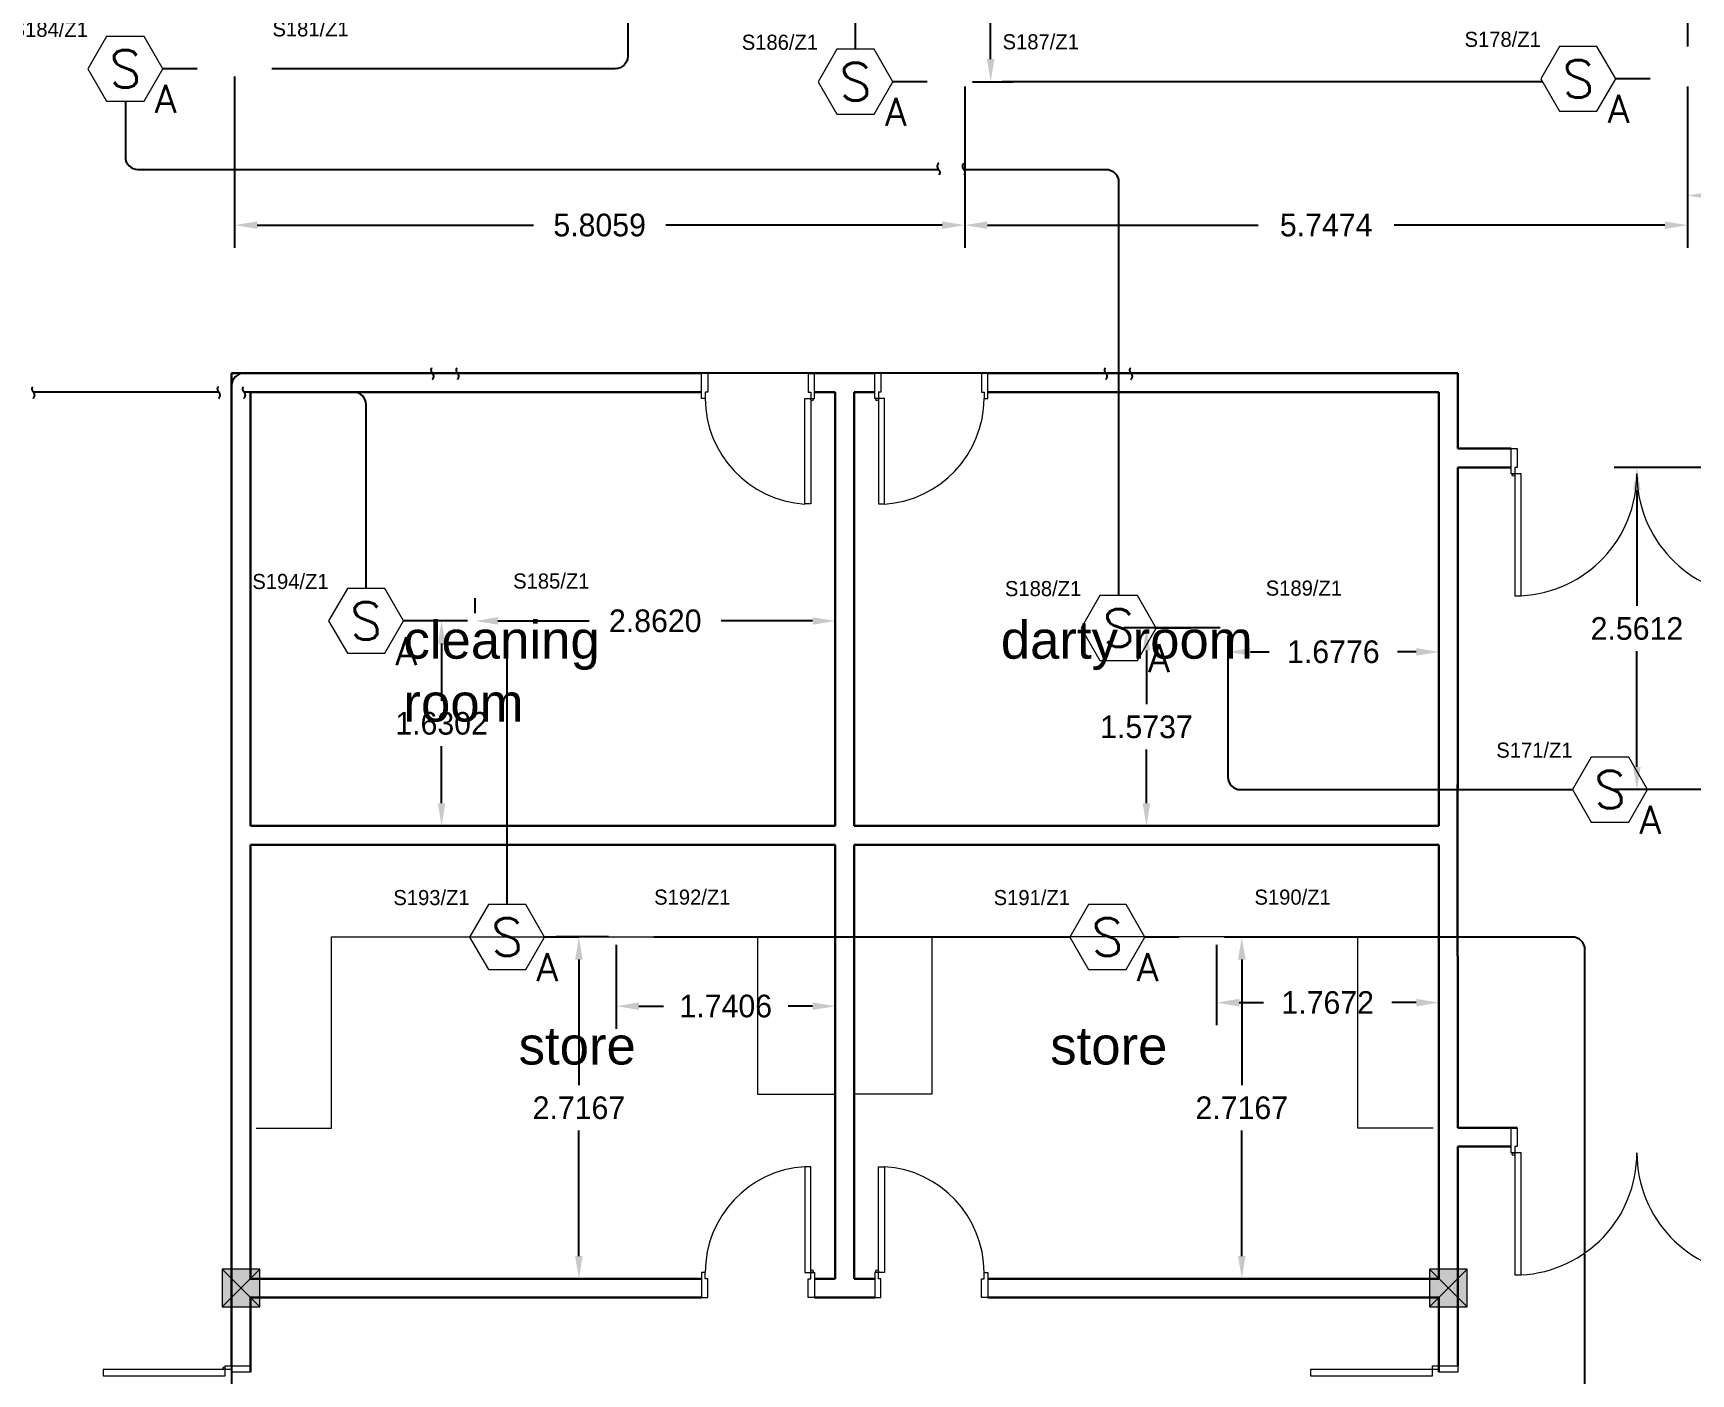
# Model space of a CAD drawing. Extents: x -3404 to 3497, y 0 to 399.
# Drawn here: x 15.75 to 28.93, y 357.52 to 368.18 of the extents above; entities that cross this region are included whole.
import ezdxf
from ezdxf import colors
from ezdxf.entities.mleader import LeaderData, LeaderLine
from ezdxf.enums import TextEntityAlignment as Align
from ezdxf.math import Vec2, Vec3

# ---------------------------------------------------------------- set-up
doc = ezdxf.new("R2010")
doc.units = 0
doc.header["$LTSCALE"] = 0.15
doc.linetypes.add('HIDDEN', pattern=[0.375, 0.25, -0.125])
doc.layers.get('0').update_dxf_attribs({"color": 252})
doc.layers.get('Defpoints').update_dxf_attribs({"color": 252})
for name, color, linetype in [('0 ARCH', 252, 'Continuous'), ('0 DD', 252, 'Continuous'), ('0 fire alarm', 252, 'Continuous'), ('0 public aadress', 252, 'Continuous'), ('00-BT-FAS-TEXT', 2, 'Continuous'), ('AUTOINCR', 7, 'Continuous'), ('d1', 252, 'Continuous'), ('FIRE_LOOP', 7, 'Continuous'), ('WIRING', 4, 'Continuous')]:
    doc.layers.add(name, color=color, linetype=linetype)
for name, color, linetype, lineweight in [('anal', 252, 'Continuous', 20), ('DOOR', 252, 'Continuous', 20), ('sofa', 252, 'Continuous', 9), ('T-FIRE-B', 4, 'Continuous', 0), ('T-TEXT', 2, 'Continuous', 0), ('wall', 252, 'Continuous', 30)]:
    doc.layers.add(name, color=color, linetype=linetype, lineweight=lineweight)
doc.styles.add('ROMANS', font='ROMANS.shx', dxfattribs={"width": 0.8})
doc.dimstyles.get("Standard").update_dxf_attribs({"dimtxt": 0.18, "dimasz": 0.18, "dimexe": 0.18, "dimexo": 0.0625, "dimgap": 0.09, "dimtad": 0, "dimtih": 1, "dimtoh": 1, "dimdec": 4, "dimzin": 0, "dimdsep": 46, "dimtxsty": 'Standard', "dimcen": 0.09, "dimadec": 0, "dimazin": 0, "dimtfac": 1, "dimtdec": 4, "dimtofl": 0, "dimtmove": 0, "dimatfit": 3, "dimfxl": 1, "dimtolj": 1, "dimtzin": 0, "dimarcsym": 0})

# ---------------------------------------------------------------- blocks, each defined once
blk = doc.blocks.new('ARCH')
at = {"layer": 'anal'}
for points in [[(17.55, 358.35), (17.25, 358.35), (17.25, 358.05), (17.55, 358.05)], [(27.15, 358.35), (26.85, 358.35), (26.85, 358.05), (27.15, 358.05)]]:
    blk.add_hatch(color=256, dxfattribs=at).paths.add_polyline_path(points)
for p, q in [((17.25, 358.35), (17.55, 358.05)), ((17.55, 358.35), (17.25, 358.05)), ((17.55, 358.35), (17.25, 358.35)), ((17.25, 358.35), (17.25, 358.05)), ((17.55, 358.05), (17.55, 358.35)), ((26.85, 358.35), (27.15, 358.05)), ((27.15, 358.35), (26.85, 358.05)), ((27.15, 358.35), (26.85, 358.35)), ((26.85, 358.35), (26.85, 358.05)), ((27.15, 358.05), (27.15, 358.35)), ((17.25, 358.05), (17.55, 358.05)), ((26.85, 358.05), (27.15, 358.05))]:
    blk.add_line(p, q, dxfattribs=at)
at = {"layer": 'DOOR'}
for points in [[(21.091, 365.275), (21.061, 365.275), (21.061, 365.475), (21.111, 365.475), (21.111, 365.325), (21.091, 365.325)], [(21.931, 365.275), (21.961, 365.275), (21.961, 365.475), (21.911, 365.475), (21.911, 365.325), (21.931, 365.325)], [(22.469, 365.275), (22.439, 365.275), (22.439, 365.475), (22.489, 365.475), (22.489, 365.325), (22.469, 365.325)], [(23.309, 365.275), (23.339, 365.275), (23.339, 365.475), (23.289, 365.475), (23.289, 365.325), (23.309, 365.325)], [(21.931, 365.275), (21.931, 364.435), (21.883, 364.435), (21.883, 365.275)], [(22.469, 365.275), (22.469, 364.435), (22.517, 364.435), (22.517, 365.275)], [(27.529, 364.675), (27.499, 364.675), (27.499, 364.875), (27.549, 364.875), (27.549, 364.725), (27.529, 364.725)], [(27.529, 364.675), (27.529, 363.705), (27.579, 363.705), (27.579, 364.675)], [(27.529, 359.275), (27.499, 359.275), (27.499, 359.475), (27.549, 359.475), (27.549, 359.325), (27.529, 359.325)], [(27.529, 359.275), (27.529, 358.305), (27.579, 358.305), (27.579, 359.275)], [(21.931, 358.325), (21.931, 359.165), (21.883, 359.165), (21.883, 358.325)], [(22.469, 358.325), (22.469, 359.165), (22.517, 359.165), (22.517, 358.325)], [(21.091, 358.325), (21.061, 358.325), (21.061, 358.125), (21.111, 358.125), (21.111, 358.275), (21.091, 358.275)], [(21.931, 358.325), (21.961, 358.325), (21.961, 358.125), (21.911, 358.125), (21.911, 358.275), (21.931, 358.275)], [(22.469, 358.325), (22.439, 358.325), (22.439, 358.125), (22.489, 358.125), (22.489, 358.275), (22.469, 358.275)], [(23.309, 358.325), (23.339, 358.325), (23.339, 358.125), (23.289, 358.125), (23.289, 358.275), (23.309, 358.275)], [(17.275, 357.553), (16.305, 357.553), (16.305, 357.503), (17.275, 357.503)], [(17.275, 357.553), (17.275, 357.583), (17.475, 357.583), (17.475, 357.533), (17.325, 357.533), (17.325, 357.553)], [(26.875, 357.553), (25.905, 357.553), (25.905, 357.503), (26.875, 357.503)], [(26.875, 357.553), (26.875, 357.583), (27.075, 357.583), (27.075, 357.533), (26.925, 357.533), (26.925, 357.553)]]:
    blk.add_lwpolyline(points, close=True, dxfattribs=at)
for centre in [(21.941, 365.265), (22.459, 365.265), (27.519, 364.665), (27.519, 359.265), (21.941, 358.335), (22.459, 358.335), (17.265, 357.563)]:
    blk.add_circle(centre, 0.01, dxfattribs=at)
for centre, radius, start, end in [((21.936, 365.278), 0.845, 180.2218, 266.3889), ((22.464, 365.278), 0.845, 273.6111, 359.7782), ((27.529, 364.675), 0.971, 272.9508, 0), ((29.471, 364.675), 0.971, 180, 267.0492), ((27.529, 359.275), 0.971, 272.9508, 0), ((29.471, 359.275), 0.971, 180, 267.0492), ((21.936, 358.322), 0.845, 93.6111, 179.7782), ((22.464, 358.322), 0.845, 0.2218, 86.3889)]:
    blk.add_arc(centre, radius, start, end, dxfattribs=at)
at = {"layer": 'sofa'}
for p, q in [((18.12, 360.992), (21.506, 360.992)), ((18.12, 359.471), (18.12, 360.992)), ((21.506, 360.992), (21.506, 359.743)), ((22.894, 360.992), (22.894, 359.743)), ((26.28, 360.992), (22.894, 360.992)), ((26.28, 359.471), (26.28, 360.992)), ((21.506, 359.743), (22.125, 359.743)), ((22.894, 359.743), (22.275, 359.743)), ((17.52, 359.471), (18.12, 359.471)), ((26.88, 359.471), (26.28, 359.471))]:
    blk.add_line(p, q, dxfattribs=at)
at = {"layer": 'wall'}
for p, q in [((17.325, 365.475), (17.325, 357.583)), ((21.061, 365.475), (17.325, 365.475)), ((22.439, 365.475), (21.911, 365.475)), ((27.075, 365.475), (23.339, 365.475)), ((27.075, 365.475), (27, 365.475)), ((27.075, 365.475), (27.075, 364.875)), ((17.475, 365.325), (17.475, 361.875)), ((21.061, 365.325), (17.475, 365.325)), ((17.475, 365.325), (17.475, 364.275)), ((22.125, 365.325), (21.961, 365.325)), ((22.125, 365.325), (22.125, 361.875)), ((22.275, 365.325), (22.275, 361.875)), ((22.439, 365.325), (22.275, 365.325)), ((22.439, 365.325), (22.275, 365.325)), ((23.925, 365.325), (23.339, 365.325)), ((23.925, 365.325), (23.339, 365.325)), ((26.925, 365.325), (23.339, 365.325)), ((26.925, 365.325), (26.925, 361.875)), ((26.925, 365.325), (26.925, 361.875)), ((27.075, 365.325), (27.075, 364.875)), ((27.499, 364.875), (27.075, 364.875)), ((27.075, 364.725), (27.075, 363.075)), ((27.075, 364.725), (27.075, 362.175)), ((27.499, 364.725), (27.075, 364.725)), ((17.475, 364.125), (17.475, 361.875)), ((26.925, 364.125), (26.925, 361.875)), ((27.074, 362.204), (27.075, 359.475)), ((22.125, 361.875), (17.475, 361.875)), ((26.925, 361.875), (22.275, 361.875)), ((22.125, 361.725), (17.475, 361.725)), ((17.475, 361.725), (17.475, 360.675)), ((17.475, 361.725), (17.475, 358.275)), ((22.125, 361.725), (22.125, 358.275)), ((26.925, 361.725), (22.275, 361.725)), ((22.275, 361.725), (22.275, 358.275)), ((26.925, 361.725), (26.925, 360.675)), ((26.925, 361.725), (26.925, 358.275)), ((27.549, 359.475), (27.075, 359.475)), ((27.499, 359.325), (27.075, 359.325)), ((27.075, 359.325), (27.075, 358.275)), ((21.061, 358.275), (17.475, 358.275)), ((22.125, 358.275), (21.961, 358.275)), ((22.439, 358.275), (22.275, 358.275)), ((23.925, 358.275), (23.339, 358.275)), ((26.925, 358.275), (23.911, 358.275)), ((27.075, 358.282), (27.075, 357.583)), ((27.075, 358.282), (27.075, 357.583)), ((21.061, 358.125), (17.475, 358.125)), ((17.475, 358.125), (17.475, 357.533)), ((22.439, 358.125), (21.961, 358.125)), ((23.925, 358.125), (23.339, 358.125)), ((26.925, 358.125), (23.917, 358.125)), ((26.925, 358.125), (26.925, 357.533)), ((26.925, 358.125), (26.925, 357.533))]:
    blk.add_line(p, q, dxfattribs=at)
at = {"layer": 'd1', "char_height": 0.3, "width": 2.4256, "attachment_point": 1}
for s, insert in [('{\\fArial|b0|i0|c0|p34;cleaning room}', (18.692, 363.505)), ('{\\fArial|b0|i0|c0|p34;darty room}', (23.442, 363.505)), ('{\\fArial|b0|i0|c0|p34;store}', (19.608, 360.278)), ('{\\fArial|b0|i0|c0|p34;store}', (23.835, 360.278))]:
    blk.add_mtext(s, dxfattribs=dict(at, insert=insert))
blk = doc.blocks.new('dressable smoke detectore above false ceiling')
blk.add_lwpolyline([(200, 0), (100, 173.2), (-100, 173.2), (-200, 0), (-100, -173.2), (100, -173.2)], close=True)
at = {"layer": 'T-TEXT', "style": 'ROMANS'}
blk.add_attdef('S', text='', height=200, dxfattribs=at).set_placement((0, 0, 0), align=Align.MIDDLE)
blk.add_attdef('A', text='', height=150, dxfattribs=at).set_placement((214.9, -161.3), align=Align.MIDDLE_CENTER)
blk = doc.blocks.new('endtick', base_point=(-3267.27, -69559.4))
at = {"layer": 'WIRING', "color": 2, "linetype": 'HIDDEN'}
blk.add_spline([(-3267.27, -69509.4), (-3276.985, -69534.4), (-3267.27, -69559.4), (-3256.425, -69584.4), (-3267.27, -69609.4)], degree=3, dxfattribs=at)
blk = doc.blocks.new('*D253')
at = {"layer": '0 DD', "color": 0, "lineweight": -2, "transparency": 16777216}
for p, q in [((28.902, 367.754), (28.902, 366.708)), ((35.2, 367.731), (35.2, 366.708)), ((29.082, 366.888), (31.511, 366.888)), ((35.02, 366.888), (32.591, 366.888))]:
    blk.add_line(p, q, dxfattribs=at)
at = {"layer": '0 DD', "color": 0, "transparency": 16777216}
for points in [[(29.082, 366.918), (29.082, 366.858), (28.902, 366.888)], [(35.02, 366.918), (35.02, 366.858), (35.2, 366.888)]]:
    blk.add_solid(points, dxfattribs=at)
at = {"layer": 'Defpoints', "color": 0, "transparency": 16777216}
for p in [(28.902, 367.816), (35.2, 367.794), (28.902, 366.888)]:
    blk.add_point(p, dxfattribs=at)
at = {"layer": '0 DD', "color": 0, "transparency": 16777216, "insert": (32.051, 366.888), "char_height": 0.18, "attachment_point": 5}
blk.add_mtext('\\A1;6.2973', dxfattribs=at)
blk = doc.blocks.new('*D254')
at = {"layer": '0 DD', "color": 0, "lineweight": -2, "transparency": 16777216}
for p, q in [((23.155, 367.754), (23.155, 366.472)), ((28.902, 367.754), (28.902, 366.472)), ((23.335, 366.652), (25.489, 366.652)), ((28.722, 366.652), (26.569, 366.652))]:
    blk.add_line(p, q, dxfattribs=at)
at = {"layer": '0 DD', "color": 0, "transparency": 16777216}
for points in [[(23.335, 366.682), (23.335, 366.622), (23.155, 366.652)], [(28.722, 366.682), (28.722, 366.622), (28.902, 366.652)]]:
    blk.add_solid(points, dxfattribs=at)
at = {"layer": 'Defpoints', "color": 0, "transparency": 16777216}
for p in [(23.155, 367.816), (28.902, 367.816), (23.155, 366.652)]:
    blk.add_point(p, dxfattribs=at)
at = {"layer": '0 DD', "color": 0, "transparency": 16777216, "insert": (26.029, 366.652), "char_height": 0.18, "attachment_point": 5}
blk.add_mtext('\\A1;5.7474', dxfattribs=at)
blk = doc.blocks.new('*D255')
at = {"layer": '0 DD', "color": 0, "lineweight": -2, "transparency": 16777216}
for p, q in [((17.349, 367.833), (17.349, 366.472)), ((23.155, 367.731), (23.155, 366.472)), ((17.529, 366.652), (19.727, 366.652)), ((22.975, 366.652), (20.777, 366.652))]:
    blk.add_line(p, q, dxfattribs=at)
at = {"layer": '0 DD', "color": 0, "transparency": 16777216}
for points in [[(17.529, 366.682), (17.529, 366.622), (17.349, 366.652)], [(22.975, 366.682), (22.975, 366.622), (23.155, 366.652)]]:
    blk.add_solid(points, dxfattribs=at)
at = {"layer": 'Defpoints', "color": 0, "transparency": 16777216}
for p in [(17.349, 367.896), (23.155, 367.793), (17.349, 366.652)]:
    blk.add_point(p, dxfattribs=at)
at = {"layer": '0 DD', "color": 0, "transparency": 16777216, "insert": (20.252, 366.652), "char_height": 0.18, "attachment_point": 5}
blk.add_mtext('\\A1;5.8059', dxfattribs=at)
blk = doc.blocks.new('*D257')
at = {"layer": '0 DD', "color": 0, "lineweight": -2, "transparency": 16777216}
for p, q in [((22.861, 370.125), (23.541, 370.125)), ((23.361, 369.945), (23.361, 369.139)), ((23.361, 367.973), (23.361, 368.779)), ((23.217, 367.793), (23.541, 367.793))]:
    blk.add_line(p, q, dxfattribs=at)
at = {"layer": '0 DD', "color": 0, "transparency": 16777216}
for points in [[(23.331, 369.945), (23.391, 369.945), (23.361, 370.125)], [(23.331, 367.973), (23.391, 367.973), (23.361, 367.793)]]:
    blk.add_solid(points, dxfattribs=at)
at = {"layer": 'Defpoints', "color": 0, "transparency": 16777216}
for p in [(22.799, 370.125), (23.155, 367.793), (23.361, 367.793)]:
    blk.add_point(p, dxfattribs=at)
at = {"layer": '0 DD', "color": 0, "transparency": 16777216, "insert": (23.361, 368.959), "char_height": 0.18, "attachment_point": 5}
blk.add_mtext('\\A1;2.3320', dxfattribs=at)
blk = doc.blocks.new('*D270')
at = {"layer": '0 DD', "color": 0, "lineweight": -2, "transparency": 16777216}
for p, q in [((19.263, 363.568), (19.263, 363.685)), ((22.125, 363.568), (22.125, 363.685)), ((19.443, 363.505), (20.169, 363.505)), ((21.945, 363.505), (21.219, 363.505))]:
    blk.add_line(p, q, dxfattribs=at)
at = {"layer": '0 DD', "color": 0, "transparency": 16777216}
for points in [[(19.443, 363.535), (19.443, 363.475), (19.263, 363.505)], [(21.945, 363.535), (21.945, 363.475), (22.125, 363.505)]]:
    blk.add_solid(points, dxfattribs=at)
at = {"layer": 'Defpoints', "color": 0, "transparency": 16777216}
for p in [(19.263, 363.505), (22.125, 363.505), (22.125, 363.505)]:
    blk.add_point(p, dxfattribs=at)
at = {"layer": '0 DD', "color": 0, "transparency": 16777216, "insert": (20.694, 363.505), "char_height": 0.18, "attachment_point": 5}
blk.add_mtext('\\A1;2.8620', dxfattribs=at)
blk = doc.blocks.new('*D271')
at = {"layer": '0 DD', "color": 0, "lineweight": -2, "transparency": 16777216}
for p, q in [((19.201, 363.505), (18.815, 363.505)), ((18.995, 363.325), (18.995, 362.87)), ((18.995, 362.055), (18.995, 362.51)), ((19.201, 361.875), (18.815, 361.875))]:
    blk.add_line(p, q, dxfattribs=at)
at = {"layer": '0 DD', "color": 0, "transparency": 16777216}
for points in [[(18.965, 363.325), (19.025, 363.325), (18.995, 363.505)], [(18.965, 362.055), (19.025, 362.055), (18.995, 361.875)]]:
    blk.add_solid(points, dxfattribs=at)
at = {"layer": 'Defpoints', "color": 0, "transparency": 16777216}
for p in [(19.263, 363.505), (18.995, 361.875), (19.263, 361.875)]:
    blk.add_point(p, dxfattribs=at)
at = {"layer": '0 DD', "color": 0, "transparency": 16777216, "insert": (18.995, 362.69), "char_height": 0.18, "attachment_point": 5}
blk.add_mtext('\\A1;1.6302', dxfattribs=at)
blk = doc.blocks.new('*D272')
at = {"layer": '0 DD', "color": 0, "lineweight": -2, "transparency": 16777216}
for p, q in [((25.247, 363.386), (25.247, 363.079)), ((26.925, 363.386), (26.925, 363.079)), ((25.427, 363.259), (25.576, 363.259)), ((26.745, 363.259), (26.596, 363.259))]:
    blk.add_line(p, q, dxfattribs=at)
at = {"layer": '0 DD', "color": 0, "transparency": 16777216}
for points in [[(25.427, 363.289), (25.427, 363.229), (25.247, 363.259)], [(26.745, 363.289), (26.745, 363.229), (26.925, 363.259)]]:
    blk.add_solid(points, dxfattribs=at)
at = {"layer": 'Defpoints', "color": 0, "transparency": 16777216}
for p in [(25.247, 363.449), (26.925, 363.449), (26.925, 363.259)]:
    blk.add_point(p, dxfattribs=at)
at = {"layer": '0 DD', "color": 0, "transparency": 16777216, "insert": (26.086, 363.259), "char_height": 0.18, "attachment_point": 5}
blk.add_mtext('\\A1;1.6776', dxfattribs=at)
blk = doc.blocks.new('*D273')
at = {"layer": '0 DD', "color": 0, "lineweight": -2, "transparency": 16777216}
for p, q in [((25.185, 363.449), (24.42, 363.449)), ((24.6, 363.269), (24.6, 362.842)), ((24.6, 362.055), (24.6, 362.482)), ((25.185, 361.875), (24.42, 361.875))]:
    blk.add_line(p, q, dxfattribs=at)
at = {"layer": '0 DD', "color": 0, "transparency": 16777216}
for points in [[(24.57, 363.269), (24.63, 363.269), (24.6, 363.449)], [(24.57, 362.055), (24.63, 362.055), (24.6, 361.875)]]:
    blk.add_solid(points, dxfattribs=at)
at = {"layer": 'Defpoints', "color": 0, "transparency": 16777216}
for p in [(25.247, 363.449), (24.6, 361.875), (25.247, 361.875)]:
    blk.add_point(p, dxfattribs=at)
at = {"layer": '0 DD', "color": 0, "transparency": 16777216, "insert": (24.6, 362.662), "char_height": 0.18, "attachment_point": 5}
blk.add_mtext('\\A1;1.5737', dxfattribs=at)
blk = doc.blocks.new('*D274')
at = {"layer": '0 DD', "color": 0, "lineweight": -2, "transparency": 16777216}
for p, q in [((25.22, 360.992), (25.538, 360.992)), ((25.358, 360.812), (25.358, 359.813)), ((25.358, 358.455), (25.358, 359.453)), ((25.22, 358.275), (25.538, 358.275))]:
    blk.add_line(p, q, dxfattribs=at)
at = {"layer": '0 DD', "color": 0, "transparency": 16777216}
for points in [[(25.328, 360.812), (25.388, 360.812), (25.358, 360.992)], [(25.328, 358.455), (25.388, 358.455), (25.358, 358.275)]]:
    blk.add_solid(points, dxfattribs=at)
at = {"layer": 'Defpoints', "color": 0, "transparency": 16777216}
for p in [(25.158, 360.992), (25.158, 358.275), (25.358, 358.275)]:
    blk.add_point(p, dxfattribs=at)
at = {"layer": '0 DD', "color": 0, "transparency": 16777216, "insert": (25.358, 359.633), "char_height": 0.18, "attachment_point": 5}
blk.add_mtext('\\A1;2.7167', dxfattribs=at)
blk = doc.blocks.new('*D275')
at = {"layer": '0 DD', "color": 0, "lineweight": -2, "transparency": 16777216}
for p, q in [((25.158, 360.929), (25.158, 360.29)), ((26.925, 360.929), (26.925, 360.29)), ((25.338, 360.47), (25.531, 360.47)), ((26.745, 360.47), (26.551, 360.47))]:
    blk.add_line(p, q, dxfattribs=at)
at = {"layer": '0 DD', "color": 0, "transparency": 16777216}
for points in [[(25.338, 360.5), (25.338, 360.44), (25.158, 360.47)], [(26.745, 360.5), (26.745, 360.44), (26.925, 360.47)]]:
    blk.add_solid(points, dxfattribs=at)
at = {"layer": 'Defpoints', "color": 0, "transparency": 16777216}
for p in [(25.158, 360.992), (26.925, 360.992), (26.925, 360.47)]:
    blk.add_point(p, dxfattribs=at)
at = {"layer": '0 DD', "color": 0, "transparency": 16777216, "insert": (26.041, 360.47), "char_height": 0.18, "attachment_point": 5}
blk.add_mtext('\\A1;1.7672', dxfattribs=at)
blk = doc.blocks.new('*D276')
at = {"layer": '0 DD', "color": 0, "lineweight": -2, "transparency": 16777216}
for p, q in [((20.384, 360.929), (20.384, 360.262)), ((22.125, 360.929), (22.125, 360.262)), ((20.564, 360.442), (20.76, 360.442)), ((21.945, 360.442), (21.75, 360.442))]:
    blk.add_line(p, q, dxfattribs=at)
at = {"layer": '0 DD', "color": 0, "transparency": 16777216}
for points in [[(20.564, 360.472), (20.564, 360.412), (20.384, 360.442)], [(21.945, 360.472), (21.945, 360.412), (22.125, 360.442)]]:
    blk.add_solid(points, dxfattribs=at)
at = {"layer": 'Defpoints', "color": 0, "transparency": 16777216}
for p in [(20.384, 360.992), (22.125, 360.992), (22.125, 360.442)]:
    blk.add_point(p, dxfattribs=at)
at = {"layer": '0 DD', "color": 0, "transparency": 16777216, "insert": (21.255, 360.442), "char_height": 0.18, "attachment_point": 5}
blk.add_mtext('\\A1;1.7406', dxfattribs=at)
blk = doc.blocks.new('*D277')
at = {"layer": '0 DD', "color": 0, "lineweight": -2, "transparency": 16777216}
for p, q in [((20.322, 360.992), (19.907, 360.992)), ((20.087, 360.812), (20.087, 359.813)), ((20.087, 358.455), (20.087, 359.453)), ((20.322, 358.275), (19.907, 358.275))]:
    blk.add_line(p, q, dxfattribs=at)
at = {"layer": '0 DD', "color": 0, "transparency": 16777216}
for points in [[(20.057, 360.812), (20.117, 360.812), (20.087, 360.992)], [(20.057, 358.455), (20.117, 358.455), (20.087, 358.275)]]:
    blk.add_solid(points, dxfattribs=at)
at = {"layer": 'Defpoints', "color": 0, "transparency": 16777216}
for p in [(20.384, 360.992), (20.087, 358.275), (20.384, 358.275)]:
    blk.add_point(p, dxfattribs=at)
at = {"layer": '0 DD', "color": 0, "transparency": 16777216, "insert": (20.087, 359.633), "char_height": 0.18, "attachment_point": 5}
blk.add_mtext('\\A1;2.7167', dxfattribs=at)
blk = doc.blocks.new('*D280')
at = {"layer": '0 DD', "color": 0, "lineweight": -2, "transparency": 16777216}
for p, q in [((29.649, 364.725), (28.32, 364.725)), ((28.5, 364.545), (28.5, 363.624)), ((28.5, 362.344), (28.5, 363.264)), ((29.092, 362.164), (28.32, 362.164))]:
    blk.add_line(p, q, dxfattribs=at)
at = {"layer": '0 DD', "color": 0, "transparency": 16777216}
for points in [[(28.47, 364.545), (28.53, 364.545), (28.5, 364.725)], [(28.47, 362.344), (28.53, 362.344), (28.5, 362.164)]]:
    blk.add_solid(points, dxfattribs=at)
at = {"layer": 'Defpoints', "color": 0, "transparency": 16777216}
for p in [(28.5, 364.725), (29.712, 364.725), (29.155, 362.164)]:
    blk.add_point(p, dxfattribs=at)
at = {"layer": '0 DD', "color": 0, "transparency": 16777216, "insert": (28.5, 363.444), "char_height": 0.18, "attachment_point": 5}
blk.add_mtext('\\A1;2.5612', dxfattribs=at)

msp = doc.modelspace()

# ---------------------------------------------------------------- linework, layer by layer
at = {"layer": '0 public aadress', "color": 3}
msp.add_lwpolyline([(18.92343, 365.475), (17.425, 365.475, 0.41421356), (17.325, 365.375), (17.325, 356.89656)], format="xyb", dxfattribs=at)
msp.add_lwpolyline([(24.27875, 365.475), (19.12343, 365.475)], dxfattribs=at)
at = {"layer": 'FIRE_LOOP', "color": 3}
for points in [[(22.77824, 373.5755), (28.80225, 373.5755, -0.41421356), (28.90225, 373.4755), (28.90225, 368.07368)], [(22.28621, 368.05066), (22.28621, 370.025, 0.41421356), (22.18621, 370.125), (20.93358, 370.125)], [(20.47587, 369.72312), (20.47587, 367.99557, -0.41421356), (20.37587, 367.89557), (17.64646, 367.89557)], [(16.48034, 367.63795), (16.48034, 367.19557, 0.41421356), (16.58034, 367.09557), (22.9457, 367.09557)], [(23.1457, 367.09557), (24.27875, 367.09557, -0.41421356), (24.37875, 366.99557), (24.37875, 363.70628)], [(18.39437, 363.76282), (18.39437, 365.225, 0.41421356), (18.29437, 365.325), (17.425, 365.325)], [(25.2474, 363.19104), (25.2474, 362.26385, 0.41421356), (25.3474, 362.16385), (27.98871, 362.16385)], [(28.08675, 356.34764), (28.08675, 360.89174, 0.41421356), (27.98675, 360.99174), (25.45531, 360.99174)]]:
    msp.add_lwpolyline(points, format="xyb", dxfattribs=at)
for points in [[(17.05151, 367.89557), (16.77781, 367.89557)], [(22.85739, 367.79304), (22.58369, 367.79304)], [(24.60416, 367.79304), (23.45234, 367.79304)], [(27.74941, 367.79304), (24.4511, 367.79304)], [(28.60477, 367.81606), (28.33108, 367.81606)], [(17.225, 365.325), (15.75, 365.325)], [(18.96554, 363.50519), (18.69184, 363.50519)], [(19.51571, 361.24937), (19.51571, 363.42762)], [(24.94993, 363.44866), (24.67623, 363.44866)], [(28.85736, 362.16385), (28.58367, 362.16385)], [(20.08688, 360.99174), (19.81319, 360.99174)], [(23.99171, 360.99174), (20.68184, 360.99174)], [(24.86036, 360.99174), (24.58666, 360.99174)]]:
    msp.add_lwpolyline(points, dxfattribs=at)

# ---------------------------------------------------------------- block references
at = {"layer": '0 ARCH', "color": 3}
msp.add_blockref('ARCH', (0, 0), dxfattribs=at)
at = {"layer": '0 fire alarm', "color": 3, "xscale": 0.001, "yscale": 0.001, "zscale": 0.001}
for p, rotation in [((22.9457, 367.09557), 1.023315128627982e-12), ((18.92343, 365.475), 180), ((19.12343, 365.475), 180.0000000000013), ((24.27875, 365.475), 180), ((24.47875, 365.475), 180), ((15.75, 365.325), 180), ((17.225, 365.325), 180), ((17.425, 365.325), 180)]:
    msp.add_blockref('endtick', p, dxfattribs=dict(at, rotation=rotation))
msp.add_blockref('endtick', (23.1457, 367.09557), dxfattribs=at)
at = {"layer": 'T-FIRE-B', "color": 2, "xscale": 0.001487761816891826, "yscale": 0.001487761816891826, "zscale": 0.001487761816891826}
for p in [(16.48034, 367.89557), (22.28621, 367.79304), (28.0336, 367.81606), (18.39437, 363.50519), (24.37875, 363.44866), (28.28619, 362.16385), (19.51571, 360.99174), (24.28919, 360.99174)]:
    msp.add_blockref('dressable smoke detectore above false ceiling', p, dxfattribs=at).add_auto_attribs({'S': 'S', 'A': 'A'})

# ---------------------------------------------------------------- texts
at = {"layer": 'AUTOINCR', "color": 2}
for s, p in [('S184/Z1', (16.18278, 368.11326)), ('S186/Z1', (21.98866, 368.01073)), ('S178/Z1', (27.73605, 368.03375)), ('S194/Z1', (18.09682, 363.72288)), ('S188/Z1', (24.0812, 363.66635)), ('S171/Z1', (27.98864, 362.38153)), ('S193/Z1', (19.21816, 361.20943)), ('S191/Z1', (23.99163, 361.20943))]:
    msp.add_text(s, height=0.12, dxfattribs=at).set_placement(p, align=Align.BOTTOM_RIGHT)
for s, p in [('S181/Z1', (17.65008, 368.11679)), ('S187/Z1', (23.45595, 368.01427)), ('S185/Z1', (19.56411, 363.72642)), ('S189/Z1', (25.54849, 363.66988)), ('S192/Z1', (20.68545, 361.21297)), ('S190/Z1', (25.45893, 361.21297))]:
    msp.add_text(s, height=0.12, dxfattribs=at).set_placement(p, align=Align.BOTTOM_LEFT)

# ---------------------------------------------------------------- dimensions: what is measured, and where the dimension line sits
at = {"layer": '0 DD', "color": 6}
for base, p1, p2, picture, middle in [((23.36121, 367.79304), (22.79854, 370.125), (23.15486, 367.79304), '*D257', (23.36121, 368.95902)), ((28.5, 364.725), (29.154841, 362.163845), (29.711856, 364.725), '*D280', (28.5, 363.444423)), ((18.99463, 361.875), (19.26302, 363.50519), (19.26302, 361.875), '*D271', (18.99463, 362.6901)), ((24.6, 361.875), (25.2474, 363.44866), (25.2474, 361.875), '*D273', (24.6, 362.66183)), ((20.08656, 358.275), (20.38436, 360.99174), (20.38436, 358.275), '*D277', (20.08656, 359.63337)), ((25.35753, 358.275), (25.15784, 360.99174), (25.15784, 358.275), '*D274', (25.35753, 359.63337))]:
    dim = msp.add_linear_dim(base=base, p1=p1, p2=p2, angle=90, dimstyle='Standard', dxfattribs=at)
    dim.commit()
    dim.dimension.update_dxf_attribs({"geometry": picture, "text_midpoint": middle})
for base, p1, p2, picture, middle in [((17.34899, 366.65156), (23.15486, 367.79304), (17.34899, 367.89557), '*D255', (20.25193, 366.65156)), ((23.15486, 366.65241), (28.90225, 367.81606), (23.15486, 367.81606), '*D254', (26.02856, 366.65241)), ((28.90225, 366.888), (35.19958, 367.7936), (28.90225, 367.81606), '*D253', (32.05092, 366.888)), ((22.125, 363.50519), (19.26302, 363.50519), (22.125, 363.50519), '*D270', (20.69401, 363.50519)), ((26.925, 363.25915), (25.2474, 363.44866), (26.925, 363.44866), '*D272', (26.0862, 363.25915)), ((22.125, 360.44182), (20.38436, 360.99174), (22.125, 360.99174), '*D276', (21.25468, 360.44182)), ((26.925, 360.47001), (25.15784, 360.99174), (26.925, 360.99174), '*D275', (26.04142, 360.47001))]:
    dim = msp.add_linear_dim(base=base, p1=p1, p2=p2, dimstyle='Standard', dxfattribs=at)
    dim.commit()
    dim.dimension.update_dxf_attribs({"geometry": picture, "text_midpoint": middle})

# ---------------------------------------------------------------- leaders
at = {"layer": '00-BT-FAS-TEXT', "color": 3}
ml = msp.add_multileader_mtext('Standard', dxfattribs=at)
ml.set_content('{\\C2;ZONE 1 /FACP FOR DETECTORS\\PEMT ? 3/4 INCH CONDUIT\\P(2*1.5)MM2 FIRE RESISTANCE CABLE 105C\\PEXPOSED ABOVE FALSE CEILLING\\PTYPICAL}', color=6)
ml.set_leader_properties()
ml.build(insert=Vec2(0, 0))
ml.multileader.update_dxf_attribs({"text_right_attachment_type": 6, "dogleg_length": 0.05, "arrow_head_size": 0.2})
ctx = ml.context
ctx.base_point, ctx.char_height, ctx.arrow_head_size, ctx.landing_gap_size = Vec3(63.35237, 363.0544), 0.05, 0.2, 0.01
ctx.right_attachment, ctx.text_align_type = 6, 2
notes = []
notes.append((ctx, [(0, (1, 1, 0), (65.11403, 363.0194), (-1, 0), 0.05, [(0, [(65.99942, 363.2399)], 0, [])])]))
ctx.mtext.insert, ctx.mtext.width, ctx.mtext.alignment, ctx.mtext.flow_direction = Vec3(65.05403, 363.0794), 3430, 3, 5
for ctx, leaders in notes:
    for number, flags, end, landing, length, lines in leaders:
        leader = LeaderData()
        leader.index, (leader.has_last_leader_line, leader.has_dogleg_vector, leader.attachment_direction) = number, flags
        leader.last_leader_point, leader.dogleg_vector, leader.dogleg_length = Vec3(end), Vec3(landing), length
        for number, points, colour, breaks in lines:
            line = LeaderLine()
            line.index, line.vertices, line.color, line.breaks = number, Vec3.list(points), colors.encode_raw_color(colour), breaks
            leader.lines.append(line)
        ctx.leaders.append(leader)

doc.saveas('drawing.dxf')
